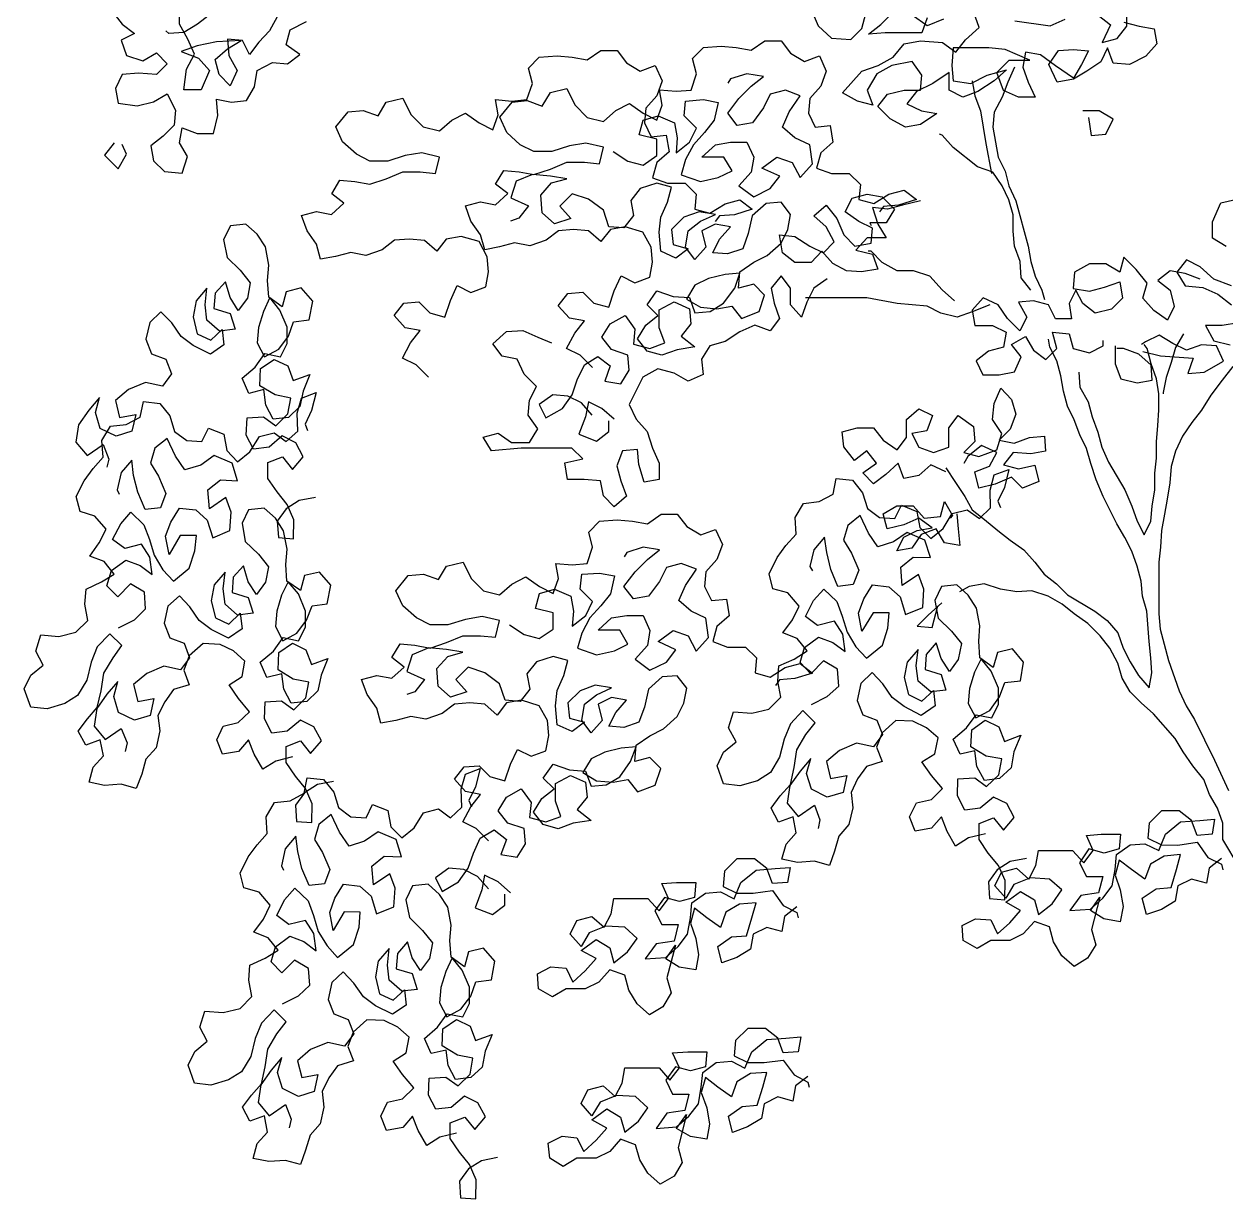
# Model space of a CAD drawing. Header units: millimetres. Extents: x 280.66 to 284.58, y 136.68 to 141.9.
# Drawn here: x 280.663 to 282.332, y 139.038 to 140.669 of the extents above; entities that cross this region are included whole.
import ezdxf

# ---------------------------------------------------------------- set-up
doc = ezdxf.new("R2010")
doc.units = ezdxf.units.MM

msp = doc.modelspace()

# ---------------------------------------------------------------- linework, layer by layer
at = {"linetype": 'Continuous'}
for points in [[(281.0175, 140.6838), (281.0041, 140.6594), (280.989, 140.6439), (280.976, 140.6268), (280.9663, 140.6459), (280.9455, 140.648), (280.9475, 140.6252), (280.9589, 140.6045), (280.9492, 140.5833), (280.9341, 140.5988), (280.9284, 140.6195), (280.9455, 140.6346), (280.9646, 140.6459), (280.9305, 140.6443), (280.9036, 140.6386), (280.8812, 140.6309), (280.9056, 140.6215), (280.9207, 140.6045), (280.9093, 140.5776), (280.8849, 140.5776), (280.8886, 140.6061), (280.8999, 140.6272), (280.8906, 140.648), (280.8792, 140.6687), (280.8792, 140.6935)], [(281.7559, 140.6891), (281.7656, 140.6663), (281.7843, 140.6492), (281.8108, 140.6476), (281.8262, 140.6626), (281.8319, 140.6834)], [(282.1541, 140.6813), (282.1712, 140.6679), (282.1598, 140.6431), (282.1806, 140.6488), (282.194, 140.6659), (282.194, 140.6887)], [(280.7844, 140.6878), (280.7995, 140.6687), (280.8166, 140.6557), (280.7978, 140.6464), (280.8052, 140.6252), (280.8279, 140.6179), (280.8471, 140.6289), (280.8621, 140.6138), (280.8471, 140.5988), (280.8222, 140.6008), (280.7995, 140.5988), (280.7901, 140.5796), (280.7938, 140.5589), (280.8202, 140.5552), (280.843, 140.5609), (280.8621, 140.5719), (280.8735, 140.5495), (280.8715, 140.5284), (280.8564, 140.5133), (280.8393, 140.4999), (280.843, 140.4792), (280.858, 140.4641), (280.8829, 140.4621), (280.8902, 140.4849), (280.8792, 140.504), (280.8829, 140.5247), (280.9036, 140.517), (280.9264, 140.517), (280.9321, 140.5418), (280.9305, 140.5646), (280.9512, 140.5605), (280.972, 140.5626), (280.9833, 140.5817), (280.987, 140.6045), (281.0082, 140.6154), (281.0289, 140.6138), (281.046, 140.6268), (281.0269, 140.6403), (281.0326, 140.661), (281.0553, 140.6724)], [(280.9284, 140.6878), (280.904, 140.6687), (280.8849, 140.6573), (280.8642, 140.6557), (280.8601, 140.6594)], [(282.1899, 140.6716), (282.2111, 140.6659), (282.2318, 140.6622), (282.2355, 140.6415), (282.2204, 140.6244), (282.1977, 140.613), (282.1749, 140.6146), (282.1671, 140.6358), (282.1578, 140.6167), (282.1387, 140.6036), (282.12, 140.5922), (282.0972, 140.5882), (282.0858, 140.613), (282.0992, 140.6321), (282.12, 140.6337), (282.1407, 140.6317), (282.1313, 140.613), (282.12, 140.5939), (282.0951, 140.611), (282.0744, 140.6264), (282.0536, 140.6301), (282.0496, 140.6093), (282.0573, 140.5882), (282.0667, 140.5674), (282.0439, 140.5674), (282.0231, 140.5768), (282.0138, 140.6016), (282.0309, 140.6187), (282.0593, 140.6187), (282.0252, 140.6337), (282.0024, 140.6358), (281.9532, 140.6358), (281.9511, 140.6114), (281.9532, 140.5902), (281.9776, 140.5866), (282.0004, 140.5979), (282.0272, 140.6053), (282.0101, 140.5902), (281.9873, 140.5752), (281.9662, 140.5674), (281.9475, 140.5772), (281.9475, 140.6016), (281.9247, 140.5866), (281.9019, 140.5752), (281.8885, 140.5581), (281.9092, 140.5487), (281.9304, 140.5447), (281.9076, 140.5296), (281.8869, 140.5259), (281.8657, 140.5373), (281.8486, 140.5544), (281.862, 140.5715), (281.8848, 140.5772), (281.9076, 140.5772), (281.9096, 140.5979), (281.8962, 140.6171), (281.8677, 140.6114), (281.847, 140.6), (281.8336, 140.5772), (281.8413, 140.5565), (281.8201, 140.5621), (281.7994, 140.5735), (281.8262, 140.6036), (281.849, 140.6114), (281.8698, 140.6228), (281.8848, 140.6415), (281.9076, 140.6455), (281.9381, 140.6435), (281.9568, 140.6301), (281.9702, 140.6472), (281.989, 140.6643), (281.9816, 140.685)], [(281.917, 140.6777), (281.9096, 140.6569), (281.8584, 140.6569), (281.8356, 140.6549), (281.8527, 140.6683), (281.8677, 140.6834)], [(281.9397, 140.6756), (281.917, 140.6663), (281.8962, 140.6813)], [(282.0386, 140.6736), (282.0878, 140.6663), (282.1086, 140.6756)], [(281.4524, 140.1924), (281.4353, 140.2095), (281.4162, 140.2188), (281.4276, 140.24), (281.441, 140.257), (281.4202, 140.2607), (281.4048, 140.2778), (281.4182, 140.2949), (281.439, 140.2969), (281.454, 140.2815), (281.4752, 140.2758), (281.4825, 140.2985), (281.4923, 140.3193), (281.511, 140.3099), (281.5321, 140.3177), (281.5358, 140.3384), (281.5337, 140.3592), (281.5224, 140.3803), (281.4979, 140.3876), (281.4772, 140.384), (281.4638, 140.3669), (281.4467, 140.3819), (281.4259, 140.384), (281.4052, 140.3819), (281.3881, 140.3689), (281.3653, 140.3612), (281.3442, 140.3653), (281.3234, 140.3596), (281.3027, 140.3555), (281.297, 140.3766), (281.2836, 140.3954), (281.2762, 140.4165), (281.297, 140.4222), (281.3177, 140.4181), (281.3348, 140.4336), (281.3177, 140.4466), (281.3291, 140.4657), (281.3503, 140.4637), (281.371, 140.46), (281.3938, 140.4674), (281.4166, 140.4771), (281.441, 140.4771), (281.4622, 140.4751), (281.4678, 140.4979), (281.443, 140.5036), (281.4202, 140.4999), (281.3958, 140.4922), (281.371, 140.4922), (281.3519, 140.5015), (281.3332, 140.5186), (281.3238, 140.5398), (281.3409, 140.5605), (281.3617, 140.5626), (281.3824, 140.5548), (281.3938, 140.5739), (281.4166, 140.5796), (281.428, 140.5569), (281.4451, 140.5394), (281.4678, 140.5337), (281.4849, 140.5491), (281.5036, 140.5585), (281.5228, 140.5451), (281.5415, 140.5357), (281.5492, 140.5565), (281.5455, 140.5776), (281.5683, 140.5756), (281.5891, 140.5772), (281.5968, 140.6), (281.5911, 140.6211), (281.6062, 140.6362), (281.631, 140.6382), (281.6517, 140.6362), (281.6725, 140.6325), (281.6916, 140.6455), (281.7144, 140.6455), (281.7274, 140.6285), (281.7465, 140.6171), (281.7673, 140.6248), (281.7766, 140.6036), (281.7693, 140.5829), (281.7538, 140.5658), (281.7522, 140.5451), (281.7616, 140.5259), (281.7823, 140.528), (281.786, 140.5052), (281.7693, 140.4901), (281.7632, 140.469), (281.7843, 140.4617), (281.8087, 140.4613), (281.8242, 140.4462), (281.8222, 140.4255), (281.8429, 140.4198), (281.8637, 140.4328), (281.8848, 140.4385), (281.9019, 140.4255), (281.8771, 140.4177), (281.8563, 140.4157), (281.8506, 140.4084)], [(281.2246, 140.1789), (281.2075, 140.196), (281.1884, 140.2054), (281.1998, 140.2265), (281.2132, 140.2436), (281.1924, 140.2473), (281.177, 140.2644), (281.1904, 140.2815), (281.2112, 140.2835), (281.2266, 140.268), (281.2474, 140.2623), (281.2551, 140.2851), (281.2644, 140.3059), (281.2836, 140.2965), (281.3043, 140.3042), (281.308, 140.325), (281.3063, 140.3457), (281.295, 140.3669), (281.2701, 140.3742), (281.2494, 140.3705), (281.236, 140.3535), (281.2189, 140.3685), (281.1981, 140.3705), (281.1774, 140.3689), (281.1603, 140.3555), (281.1375, 140.3478), (281.1168, 140.3518), (281.0956, 140.3461), (281.0749, 140.3425), (281.0692, 140.3632), (281.0562, 140.3819), (281.0484, 140.4031), (281.0692, 140.4088), (281.0899, 140.4047), (281.107, 140.4202), (281.0903, 140.4332), (281.1017, 140.4523), (281.1225, 140.4503), (281.1432, 140.4466), (281.166, 140.4539), (281.1888, 140.4637), (281.2132, 140.4637), (281.2343, 140.4617), (281.24, 140.4844), (281.2152, 140.4901), (281.1924, 140.4865), (281.168, 140.4788), (281.1432, 140.4788), (281.1245, 140.4885), (281.1054, 140.5056), (281.096, 140.5263), (281.1131, 140.5471), (281.1339, 140.5491), (281.1546, 140.5414), (281.166, 140.5605), (281.1888, 140.5662), (281.2002, 140.5434), (281.2173, 140.5263), (281.24, 140.5207), (281.2571, 140.5357), (281.2758, 140.5451), (281.295, 140.5316), (281.3141, 140.5223), (281.3214, 140.543), (281.3177, 140.5642), (281.3405, 140.5621), (281.3613, 140.5642), (281.369, 140.5866), (281.3633, 140.6077), (281.3783, 140.6228), (281.4032, 140.6248), (281.4239, 140.6228), (281.4447, 140.6191), (281.4638, 140.6321), (281.4866, 140.6321), (281.4996, 140.615), (281.5187, 140.6036), (281.5394, 140.6114), (281.5492, 140.5902), (281.5415, 140.5695), (281.5264, 140.5524), (281.5244, 140.5316), (281.5337, 140.5125), (281.5545, 140.5146), (281.5586, 140.4918), (281.5415, 140.4767), (281.5358, 140.4556), (281.5565, 140.4482), (281.5809, 140.4482), (281.5964, 140.4328), (281.5944, 140.412), (281.6151, 140.4063), (281.6363, 140.4194), (281.657, 140.4251), (281.6741, 140.412), (281.6493, 140.4043), (281.6285, 140.4027), (281.6228, 140.395)], [(282.0382, 140.6093), (282.0288, 140.5882), (282.0211, 140.5674), (282.0097, 140.5467), (282.0081, 140.5259), (282.0154, 140.484), (282.0252, 140.4649), (282.0305, 140.4442), (282.0402, 140.4234), (282.0573, 140.3608), (282.061, 140.3396), (282.0667, 140.3189), (282.076, 140.2998), (282.0797, 140.2867)], [(281.4809, 140.4922), (281.5016, 140.4788), (281.5228, 140.4731), (281.5415, 140.4865), (281.5415, 140.5093), (281.5171, 140.515), (281.5228, 140.5357), (281.5435, 140.5414), (281.5663, 140.532), (281.57, 140.5109), (281.5683, 140.4901), (281.587, 140.5052), (281.5968, 140.5243), (281.5797, 140.5414), (281.5813, 140.5621), (281.6062, 140.5642), (281.6269, 140.5601), (281.6212, 140.5357), (281.6078, 140.5186), (281.5927, 140.5015), (281.5813, 140.4808), (281.5756, 140.4596), (281.6021, 140.4503), (281.6269, 140.456), (281.646, 140.4653), (281.6346, 140.4844), (281.6041, 140.4844), (281.6232, 140.5015), (281.644, 140.5052), (281.6668, 140.5052), (281.6761, 140.4844), (281.6725, 140.4633), (281.6554, 140.4446), (281.6761, 140.4291), (281.6989, 140.4405), (281.7123, 140.4576), (281.6875, 140.469), (281.7083, 140.4844), (281.7294, 140.4767), (281.7408, 140.456), (281.7579, 140.4747), (281.7538, 140.5015), (281.7331, 140.5109), (281.716, 140.5259), (281.7254, 140.5471), (281.7408, 140.5695), (281.7201, 140.5772), (281.6989, 140.5715), (281.6896, 140.5528), (281.6745, 140.5316), (281.6533, 140.528), (281.6403, 140.5451), (281.6554, 140.5658), (281.6725, 140.5829), (281.6896, 140.5963), (281.6668, 140.6), (281.644, 140.5927), (281.6403, 140.587)], [(281.9796, 140.5902), (281.9833, 140.5695), (281.991, 140.5487), (281.9983, 140.5032), (282.006, 140.4613)], [(282.1407, 140.539), (282.1444, 140.5141), (282.1651, 140.5162), (282.1749, 140.5369), (282.1557, 140.5483), (282.133, 140.5483)], [(282.061, 140.2998), (282.0475, 140.3168), (282.0459, 140.3396), (282.0382, 140.3608), (282.0361, 140.3815), (282.0361, 140.4043), (282.0305, 140.4251), (282.0211, 140.4442), (282.0081, 140.4633), (281.9869, 140.4706), (281.9532, 140.4975), (281.9377, 140.5146), (281.934, 140.5162)], [(280.7881, 140.504), (280.7747, 140.4869), (280.7938, 140.4678), (280.8052, 140.4885), (280.7995, 140.5019)], [(281.452, 140.1261), (281.4369, 140.1431), (281.4182, 140.1525), (281.3971, 140.1545), (281.3783, 140.1411), (281.3877, 140.1224), (281.4105, 140.1354), (281.4239, 140.1545), (281.4312, 140.1753), (281.441, 140.196), (281.4597, 140.2074), (281.4768, 140.1944), (281.4695, 140.1732), (281.4918, 140.1696), (281.5032, 140.1887), (281.5016, 140.2095), (281.4788, 140.2172), (281.4654, 140.2343), (281.4768, 140.253), (281.4979, 140.2644), (281.511, 140.2453), (281.5093, 140.2245), (281.5317, 140.2188), (281.5529, 140.2265), (281.5451, 140.2473), (281.5451, 140.2721), (281.5659, 140.2835), (281.587, 140.2737), (281.5887, 140.253), (281.5756, 140.2359), (281.5944, 140.2208), (281.57, 140.2168), (281.5488, 140.2095), (281.5281, 140.2151), (281.515, 140.2322), (281.5264, 140.2509), (281.5431, 140.2644), (281.5281, 140.2794), (281.5415, 140.2985), (281.5643, 140.2908), (281.587, 140.2892), (281.5944, 140.268), (281.6155, 140.2701), (281.6342, 140.2815), (281.6497, 140.3022), (281.657, 140.323), (281.6363, 140.3213), (281.6135, 140.3156), (281.5944, 140.3063), (281.583, 140.2872), (281.6021, 140.2758), (281.6249, 140.2737), (281.6456, 140.2774), (281.659, 140.2603), (281.6835, 140.2701), (281.6912, 140.2928), (281.6761, 140.3079), (281.655, 140.3022), (281.657, 140.325), (281.6761, 140.3384), (281.6948, 140.3478), (281.714, 140.3649), (281.7233, 140.3836), (281.7274, 140.4047), (281.714, 140.4218), (281.6932, 140.4198), (281.6741, 140.4027), (281.6684, 140.3783), (281.6611, 140.3571), (281.6399, 140.3498), (281.6192, 140.3514), (281.6285, 140.3705), (281.644, 140.3876), (281.6228, 140.3913), (281.6041, 140.3819), (281.6098, 140.3592), (281.5944, 140.3421), (281.5813, 140.3592), (281.585, 140.3819), (281.6021, 140.3954), (281.6232, 140.4047), (281.6005, 140.4084), (281.5793, 140.4011), (281.5622, 140.384), (281.5643, 140.3628), (281.585, 140.3571), (281.5679, 140.3441), (281.5472, 140.3535), (281.5451, 140.3803), (281.5472, 140.4011), (281.5565, 140.4218), (281.5622, 140.4425), (281.5415, 140.4482), (281.5187, 140.4409), (281.5057, 140.4238), (281.5093, 140.4031), (281.4959, 140.386), (281.4752, 140.3876), (281.4674, 140.4104), (281.4467, 140.4259), (281.4239, 140.4332), (281.4068, 140.4161), (281.4223, 140.399), (281.3995, 140.3917), (281.3824, 140.4068), (281.3804, 140.4316), (281.3954, 140.4487), (281.4166, 140.4543), (281.3938, 140.458), (281.369, 140.46), (281.3462, 140.4507), (281.3389, 140.4279), (281.3633, 140.4165), (281.3499, 140.3994), (281.3385, 140.3954)], [(281.9076, 140.4234), (281.8828, 140.4177), (281.862, 140.412), (281.8409, 140.4141), (281.8486, 140.3913), (281.86, 140.3722), (281.8336, 140.3722), (281.8181, 140.3551), (281.8409, 140.3494), (281.8486, 140.3286), (281.8258, 140.325), (281.8051, 140.3266), (281.786, 140.3364), (281.7709, 140.3535), (281.7559, 140.338), (281.7331, 140.338), (281.716, 140.3514), (281.7119, 140.3762), (281.7331, 140.3742), (281.7538, 140.3608), (281.7729, 140.3514), (281.788, 140.3665), (281.7766, 140.3876), (281.7595, 140.4027), (281.7766, 140.4177), (281.7917, 140.399), (281.801, 140.3762), (281.8165, 140.3608), (281.8393, 140.3649), (281.8409, 140.3856), (281.8222, 140.395), (281.8031, 140.4084), (281.8128, 140.4271), (281.8336, 140.4328), (281.8543, 140.4291), (281.8714, 140.412), (281.86, 140.3929), (281.8372, 140.3929), (281.8393, 140.3893)], [(282.3319, 140.3604), (282.3132, 140.3718), (282.3132, 140.3945), (282.3246, 140.421), (282.351, 140.4267)], [(281.0676, 140.0118), (281.0452, 140.0077), (281.0273, 139.9963), (281.0147, 139.9792), (281.0163, 139.9564), (281.0374, 139.9544), (281.0379, 139.9808), (281.0285, 140.002), (281.0147, 140.0195), (281.0016, 140.0382), (281.0016, 140.0606), (281.022, 140.0683), (281.0358, 140.0508), (281.0509, 140.0683), (281.0403, 140.0878), (281.0216, 140.0972), (281.0033, 140.0817), (280.9817, 140.0789), (280.9715, 140.0984), (280.9728, 140.1224), (280.9955, 140.124), (281.0126, 140.1114), (281.0293, 140.1281), (281.0334, 140.1497), (281.0118, 140.1541), (280.9907, 140.1667), (280.9915, 140.1907), (281.0106, 140.2034), (281.0293, 140.1944), (281.037, 140.1741), (281.0598, 140.1826), (281.0505, 140.1594), (281.046, 140.1379), (281.0305, 140.1228), (281.009, 140.1204), (280.9988, 140.1399), (280.996, 140.1615), (280.9752, 140.1562), (280.9659, 140.1773), (280.9842, 140.1928), (280.9976, 140.2115), (281.0191, 140.207), (281.0285, 140.2257), (281.0285, 140.2481), (281.0183, 140.2717), (281.0045, 140.2892), (280.9955, 140.2701), (280.9886, 140.2477), (280.987, 140.2265), (280.9972, 140.207), (281.0167, 140.2176), (281.0301, 140.2359), (281.0374, 140.2558), (281.059, 140.2583), (281.0639, 140.2843), (281.048, 140.3026), (281.0273, 140.2973), (281.0216, 140.2766), (281.0029, 140.29), (281.0012, 140.3132), (281.0029, 140.3343), (280.9984, 140.3596), (280.987, 140.3775), (280.9711, 140.3913), (280.9496, 140.3889), (280.9402, 140.3701), (280.9451, 140.3449), (280.9634, 140.3274), (280.9772, 140.3099), (280.9732, 140.2884), (280.9606, 140.2713), (280.9492, 140.2892), (280.9427, 140.3112), (280.9284, 140.2953), (280.9268, 140.2741), (280.9492, 140.2672), (280.9561, 140.2453), (280.9345, 140.2428), (280.917, 140.2579), (280.9146, 140.2794), (280.917, 140.3022), (280.902, 140.2847), (280.8979, 140.2627), (280.9036, 140.2392), (280.9223, 140.2302), (280.9382, 140.2448), (280.9406, 140.2237), (280.9219, 140.2107), (280.8979, 140.2229), (280.8812, 140.2351), (280.8682, 140.2542), (280.8532, 140.2697), (280.8377, 140.2546), (280.8324, 140.2314), (280.8401, 140.2111), (280.8601, 140.2038), (280.8678, 140.1834), (280.8552, 140.1663), (280.832, 140.1716), (280.808, 140.1619), (280.7901, 140.1464), (280.7958, 140.1228), (280.8182, 140.1269), (280.8129, 140.1037), (280.7909, 140.0968), (280.769, 140.1078), (280.7624, 140.1297), (280.7681, 140.1505), (280.7531, 140.133), (280.7389, 140.1126), (280.7352, 140.0886), (280.7507, 140.0703), (280.773, 140.0854), (280.7808, 140.065), (280.7783, 140.0537)], [(281.9548, 140.2847), (281.9377, 140.3002), (281.9206, 140.3189), (281.8978, 140.3266), (281.8751, 140.3266), (281.8543, 140.338), (281.8393, 140.3535), (281.8352, 140.3535)], [(282.2961, 140.3148), (282.2749, 140.3225), (282.2542, 140.3262), (282.2371, 140.3132), (282.2542, 140.2998), (282.2599, 140.277), (282.2505, 140.2579), (282.2314, 140.2713), (282.2164, 140.2884), (282.2221, 140.3091), (282.207, 140.3282), (282.1899, 140.3453), (282.1842, 140.3246), (282.1651, 140.336), (282.1423, 140.336), (282.1216, 140.3246), (282.1195, 140.3018), (282.1423, 140.2981), (282.1631, 140.3038), (282.1842, 140.3112), (282.1879, 140.2884), (282.1728, 140.2733), (282.1501, 140.2676), (282.133, 140.2811), (282.1232, 140.2998), (282.1138, 140.2811), (282.1175, 140.2599), (282.0951, 140.2599), (282.0854, 140.279), (282.0646, 140.2847), (282.0439, 140.2831), (282.0553, 140.2619), (282.0455, 140.2432), (282.0284, 140.2603), (282.0154, 140.279), (281.9947, 140.2888), (281.9792, 140.2717), (281.9833, 140.2505), (282.0077, 140.2505), (282.0268, 140.2412), (282.0227, 140.2204), (282.002, 140.2147), (281.9849, 140.2013), (281.9942, 140.1822), (282.017, 140.1822), (282.0382, 140.1863), (282.0475, 140.207), (282.0341, 140.2241), (282.0532, 140.2355), (282.0646, 140.2164), (282.0817, 140.2034), (282.0968, 140.2184), (282.0911, 140.2412), (282.1138, 140.2392), (282.1195, 140.2184), (282.1423, 140.2127), (282.1614, 140.2221), (282.1614, 140.2298)], [(282.3396, 140.3055), (282.3148, 140.3148), (282.2961, 140.3319), (282.277, 140.3417), (282.2636, 140.3246), (282.2749, 140.3055), (282.2998, 140.3034), (282.3205, 140.2941), (282.3396, 140.279)], [(281.7782, 140.3152), (281.7595, 140.3022), (281.7498, 140.2831), (281.7424, 140.2623), (281.7274, 140.2794), (281.7274, 140.3022), (281.714, 140.3193), (281.7005, 140.3022), (281.7046, 140.2815), (281.7119, 140.2603), (281.6989, 140.2432), (281.6778, 140.2509), (281.657, 140.2416), (281.6363, 140.2282), (281.6151, 140.2225), (281.6037, 140.2038), (281.6058, 140.1826), (281.585, 140.1732), (281.5659, 140.1846), (281.5431, 140.1903), (281.5224, 140.1789), (281.5032, 140.1411), (281.513, 140.1204), (281.5281, 140.1033), (281.5354, 140.0805), (281.5451, 140.0593), (281.5451, 140.0366), (281.524, 140.0329), (281.5167, 140.0577), (281.5146, 140.0785), (281.4939, 140.0764), (281.4862, 140.0557), (281.4918, 140.0349), (281.4996, 140.0138), (281.4825, 139.9987), (281.4674, 140.0142), (281.4634, 140.0349), (281.4406, 140.037), (281.4178, 140.037), (281.4141, 140.0598), (281.439, 140.0654), (281.4235, 140.0805), (281.3535, 140.0805), (281.312, 140.0768), (281.3006, 140.0956), (281.3214, 140.1012), (281.3401, 140.0882), (281.3649, 140.0882), (281.3763, 140.1069), (281.3629, 140.1261), (281.3649, 140.1468), (281.3747, 140.1659), (281.3576, 140.183), (281.3478, 140.2038), (281.3271, 140.2078), (281.3141, 140.2249), (281.3328, 140.242), (281.3556, 140.2436), (281.3763, 140.2343), (281.3954, 140.2265)], [(282.004, 140.279), (281.9792, 140.2697), (281.9585, 140.2619), (281.9357, 140.2676), (281.917, 140.2774), (281.8751, 140.2811), (281.8332, 140.2888), (281.7481, 140.2888)], [(282.2729, 140.2392), (282.2615, 140.22), (282.2558, 140.1993), (282.2485, 140.1785), (282.2444, 140.1574), (282.2444, 140.1558)], [(282.349, 140.2542), (282.3262, 140.2505), (282.3034, 140.2505), (282.3148, 140.2294), (282.3376, 140.2237)], [(281.943, 140.0532), (281.9564, 140.0325), (281.9694, 140.0134), (281.9792, 139.9947), (281.9963, 139.9812), (282.015, 139.9662), (282.0321, 139.9528), (282.0512, 139.9393), (282.0663, 139.9223), (282.0793, 139.9052), (282.0964, 139.8922), (282.1118, 139.8767), (282.1496, 139.8539), (282.1667, 139.8409), (282.1818, 139.8238), (282.1891, 139.8027), (282.1989, 139.7839), (282.2103, 139.7648), (282.2253, 139.7477), (282.229, 139.7685), (282.2273, 139.7892), (282.2253, 139.812), (282.2217, 139.8539), (282.216, 139.8747), (282.2139, 139.8958), (282.2082, 139.9166), (282.2009, 139.9373), (282.1911, 139.9564), (282.1802, 139.9755), (282.161, 140.0134), (282.1517, 140.0362), (282.144, 140.0589), (282.1383, 140.0797), (282.1289, 140.0988), (282.1212, 140.1196), (282.1118, 140.1387), (282.1061, 140.1594), (282.1025, 140.1806), (282.0968, 140.2013), (282.0874, 140.2204), (282.0854, 140.2318)], [(282.1273, 140.1859), (282.1289, 140.1651), (282.1403, 140.1444), (282.146, 140.1236), (282.1537, 140.1025), (282.1594, 140.0817), (282.1688, 140.061), (282.1915, 140.0227), (282.2009, 140), (282.2082, 139.9792), (282.218, 139.9601), (282.2273, 139.9792), (282.2294, 140), (282.233, 140.0227), (282.233, 140.0455), (282.2351, 140.0663), (282.2351, 140.089), (282.2371, 140.1118), (282.2387, 140.133), (282.2387, 140.1558), (282.2351, 140.1765), (282.2278, 140.1973), (282.2221, 140.2184), (282.218, 140.2241)], [(282.1781, 140.2221), (282.1781, 140.1973), (282.1859, 140.1765), (282.2086, 140.1708), (282.2294, 140.1745), (282.2278, 140.1956), (282.2107, 140.2107), (282.1895, 140.2184), (282.1802, 140.2184)], [(282.2164, 140.2143), (282.2408, 140.2086), (282.2863, 140.205), (282.2786, 140.1838), (282.3014, 140.1859), (282.3282, 140.2009), (282.3185, 140.2221), (282.2977, 140.2237), (282.277, 140.2164), (282.2579, 140.2257), (282.2391, 140.2371), (282.22, 140.2278), (282.2143, 140.2241)], [(282.3413, 140.1936), (282.3262, 140.1745), (282.3107, 140.1537), (282.2977, 140.133), (282.2843, 140.1159), (282.2713, 140.0968), (282.2615, 140.076), (282.2558, 140.0549), (282.2538, 140.0321), (282.2501, 140.0093), (282.2465, 139.9886), (282.2424, 139.9658), (282.2408, 139.943), (282.2387, 139.9223), (282.2387, 139.8503), (282.2404, 139.8291), (282.2461, 139.8084), (282.2518, 139.7856), (282.2668, 139.7437), (282.2766, 139.7229), (282.288, 139.7038), (282.316, 139.6473), (282.3351, 139.6054)], [(281.0358, 139.6517), (281.0126, 139.646), (280.9947, 139.6347), (280.9825, 139.6554), (280.9748, 139.6753), (280.961, 139.6595), (280.9386, 139.6554), (280.9309, 139.6757), (280.9398, 139.6945), (280.9606, 139.6997), (280.9764, 139.7144), (280.961, 139.7327), (280.948, 139.7518), (280.9659, 139.7632), (280.9699, 139.7848), (280.9541, 139.799), (280.9353, 139.8079), (280.9117, 139.8092), (280.8922, 139.7921), (280.8849, 139.7721), (280.8926, 139.7518), (280.8707, 139.7453), (280.8585, 139.7282), (280.8491, 139.7095), (280.8519, 139.6879), (280.8467, 139.6643), (280.8324, 139.6485), (280.8267, 139.6277), (280.819, 139.6078), (280.7982, 139.6139), (280.7751, 139.6123), (280.7535, 139.6168), (280.7592, 139.6375), (280.7734, 139.6534), (280.769, 139.6757), (280.749, 139.668), (280.7384, 139.6875), (280.7511, 139.7046), (280.7649, 139.7205), (280.7702, 139.7437), (280.7738, 139.7681), (280.7869, 139.7892), (280.7991, 139.8063), (280.7824, 139.8226), (280.7649, 139.8047), (280.7563, 139.7831), (280.7502, 139.7583), (280.7376, 139.7372), (280.7197, 139.7258), (280.6953, 139.7185), (280.6725, 139.7209), (280.6632, 139.7465), (280.6725, 139.7652), (280.6896, 139.7791), (280.6795, 139.7986), (280.6864, 139.821), (280.7116, 139.8189), (280.7352, 139.825), (280.7519, 139.8413), (280.7474, 139.8637), (280.7494, 139.8848), (280.7706, 139.8946), (280.7885, 139.9056), (280.7742, 139.9231), (280.7547, 139.9304), (280.7677, 139.9491), (280.7771, 139.9678), (280.7616, 139.9861), (280.7409, 139.9922), (280.7356, 140.013), (280.7466, 140.0349), (280.7592, 140.052), (280.773, 140.0679), (280.7714, 140.0911), (280.7832, 140.1106), (280.8048, 140.113), (280.8243, 140.1232), (280.8288, 140.1452), (280.8515, 140.1423), (280.8654, 140.1252), (280.8719, 140.1033), (280.889, 140.0911), (280.9101, 140.0894), (280.9191, 140.1082), (280.9406, 140.0996), (280.9447, 140.0772), (280.9597, 140.0614), (280.9768, 140.0752), (280.9899, 140.0964), (281.0106, 140.1017), (281.0273, 140.0894), (281.0431, 140.1041), (281.0423, 140.1289), (281.0484, 140.1497), (281.0688, 140.1574), (281.0623, 140.1326), (281.0533, 140.1135), (281.0566, 140.1049)], [(281.943, 140.0475), (281.9222, 140.0573), (281.9052, 140.0423), (281.8844, 140.0382), (281.8767, 140.0593), (281.8596, 140.0439), (281.8425, 140.0309), (281.8275, 140.0459), (281.8466, 140.0593), (281.8332, 140.0764), (281.8161, 140.063), (281.801, 140.0821), (281.799, 140.1029), (281.8197, 140.1086), (281.8425, 140.1086), (281.8559, 140.0915), (281.8751, 140.0781), (281.8881, 140.0951), (281.8881, 140.12), (281.9052, 140.135), (281.9243, 140.1257), (281.9165, 140.1045), (281.8958, 140.1008), (281.9052, 140.0817), (281.9259, 140.0744), (281.9471, 140.0817), (281.9471, 140.1086), (281.9601, 140.1257), (281.9812, 140.1102), (281.9829, 140.0894), (281.9678, 140.0744), (281.9886, 140.0687), (282.0134, 140.0781), (282.0207, 140.1008), (282.0077, 140.12), (282.0097, 140.1423), (282.0191, 140.1635), (282.0341, 140.148), (282.0398, 140.1273), (282.0321, 140.1065), (282.017, 140.0915), (282.0378, 140.0874), (282.0589, 140.0951), (282.0797, 140.0968), (282.0813, 140.076), (282.0606, 140.0724), (282.0361, 140.0744), (282.0227, 140.0573), (282.0435, 140.0516), (282.0663, 140.0569), (282.0719, 140.0341), (282.0492, 140.0248), (282.0341, 140.0402), (282.0113, 140.0305), (281.9886, 140.0248), (281.9829, 140.0475), (282.0036, 140.0553), (282.0134, 140.0744), (281.9922, 140.0838), (281.9735, 140.0687), (281.9678, 140.0589)], [(281.4825, 140.1204), (281.4654, 140.1354), (281.4467, 140.1448), (281.4426, 140.124), (281.4333, 140.0996), (281.4577, 140.0899), (281.4748, 140.1033), (281.4748, 140.1183)], [(280.7942, 139.8311), (280.8166, 139.8421), (280.832, 139.8572), (280.8304, 139.8804), (280.8109, 139.8922), (280.7934, 139.8738), (280.7783, 139.8893), (280.7844, 139.9105), (280.8044, 139.9247), (280.8243, 139.9174), (280.841, 139.9048), (280.8377, 139.9292), (280.8263, 139.9471), (280.8031, 139.941), (280.786, 139.9536), (280.7974, 139.9755), (280.8113, 139.9914), (280.8296, 139.9739), (280.8373, 139.9536), (280.8438, 139.932), (280.856, 139.9113), (280.8707, 139.8958), (280.8926, 139.9137), (280.9004, 139.9377), (280.9024, 139.9589), (280.88, 139.9589), (280.8646, 139.9328), (280.8597, 139.9581), (280.867, 139.9776), (280.8788, 139.9971), (280.9016, 139.9947), (280.9174, 139.9804), (280.9252, 139.956), (280.9488, 139.9662), (280.9508, 139.9914), (280.9431, 140.0118), (280.9207, 139.9963), (280.9183, 140.0223), (280.9357, 140.0362), (280.9593, 140.0349), (280.952, 140.0593), (280.9272, 140.0699), (280.9085, 140.0569), (280.8865, 140.0504), (280.8735, 140.0691), (280.8621, 140.0939), (280.8446, 140.0801), (280.8389, 140.0593), (280.8499, 140.0414), (280.8601, 140.0174), (280.8528, 139.9975), (280.8312, 139.9951), (280.821, 140.0191), (280.8153, 140.0423), (280.8129, 140.0638), (280.7978, 140.0463), (280.7926, 140.0227), (280.7954, 140.0166)], [(281.9979, 139.5452), (281.9743, 139.5395), (281.9564, 139.5281), (281.9446, 139.5484), (281.9369, 139.5688), (281.9227, 139.5529), (281.9003, 139.5488), (281.8925, 139.5688), (281.9019, 139.5879), (281.9227, 139.5928), (281.9381, 139.6078), (281.9227, 139.6261), (281.9096, 139.6448), (281.9275, 139.6562), (281.932, 139.6782), (281.9161, 139.692), (281.897, 139.7014), (281.8734, 139.7022), (281.8543, 139.6851), (281.8466, 139.6652), (281.8543, 139.6452), (281.8327, 139.6383), (281.8201, 139.6212), (281.8112, 139.6025), (281.8136, 139.581), (281.8083, 139.5578), (281.7945, 139.5419), (281.7884, 139.5212), (281.7811, 139.5012), (281.7603, 139.5069), (281.7371, 139.5053), (281.7152, 139.5098), (281.7213, 139.5305), (281.7351, 139.5464), (281.731, 139.5688), (281.7107, 139.561), (281.7005, 139.5805), (281.7127, 139.5976), (281.727, 139.6135), (281.7323, 139.6371), (281.7359, 139.6615), (281.7485, 139.6827), (281.7612, 139.6993), (281.7445, 139.716), (281.727, 139.6977), (281.7184, 139.6766), (281.7119, 139.6513), (281.6993, 139.6302), (281.6814, 139.6188), (281.657, 139.6115), (281.6342, 139.6143), (281.6253, 139.6395), (281.6342, 139.6582), (281.6517, 139.6725), (281.6411, 139.692), (281.6481, 139.7144), (281.6737, 139.7124), (281.6969, 139.718), (281.7136, 139.7347), (281.7095, 139.7571), (281.7111, 139.7783), (281.7323, 139.7876), (281.7502, 139.799), (281.7363, 139.8161), (281.7164, 139.8238), (281.7298, 139.8421), (281.7392, 139.8612), (281.7233, 139.8795), (281.7026, 139.8852), (281.6977, 139.906), (281.7087, 139.9284), (281.7209, 139.945), (281.7351, 139.9609), (281.7335, 139.9841), (281.7453, 140.0036), (281.7668, 140.0061), (281.7864, 140.0166), (281.7904, 140.0382), (281.8132, 140.0358), (281.8271, 140.0183), (281.834, 139.9967), (281.8506, 139.9841), (281.8718, 139.9825), (281.8812, 140.0012), (281.9027, 139.9926), (281.9068, 139.9703), (281.9218, 139.9548), (281.9389, 139.9686), (281.9515, 139.9898), (281.9723, 139.9947), (281.9894, 139.9825), (282.0048, 139.9975), (282.0044, 140.0219), (282.0101, 140.0431), (282.0305, 140.0508), (282.0244, 140.0256), (282.015, 140.0069), (282.0187, 139.9979)], [(281.958, 139.989), (281.9601, 139.9682), (281.9621, 139.9454), (281.941, 139.9491), (281.9296, 139.9682), (281.9088, 139.9605), (281.8954, 139.9414), (281.8746, 139.9377), (281.8844, 139.9568), (281.9031, 139.9662), (281.9239, 139.9699), (281.9052, 139.9833), (281.8844, 139.9739), (281.8616, 139.9682), (281.8559, 139.989), (281.8746, 140.0004), (281.8974, 140.0004), (281.9129, 139.9833), (281.9353, 139.9853), (281.941, 140.0061), (281.9523, 139.9869), (281.9487, 139.9833)], [(281.0928, 139.6176), (281.0704, 139.6135), (281.0525, 139.6021), (281.0399, 139.585), (281.0415, 139.5622), (281.0627, 139.5606), (281.0631, 139.5867), (281.0537, 139.6078), (281.0399, 139.6253), (281.0269, 139.644), (281.0269, 139.6664), (281.0472, 139.6741), (281.061, 139.6566), (281.0761, 139.6741), (281.0655, 139.6936), (281.0468, 139.703), (281.0285, 139.6875), (281.0073, 139.6847), (280.9968, 139.7046), (280.998, 139.7282), (281.0208, 139.7298), (281.0379, 139.7172), (281.0545, 139.7339), (281.0586, 139.7555), (281.037, 139.7599), (281.0159, 139.7726), (281.0167, 139.7966), (281.0358, 139.8096), (281.0545, 139.8002), (281.0623, 139.7799), (281.085, 139.7884), (281.0757, 139.7652), (281.0712, 139.7437), (281.0558, 139.7286), (281.0342, 139.7262), (281.024, 139.7457), (281.0212, 139.7673), (281.0004, 139.762), (280.9911, 139.7831), (281.0094, 139.7986), (281.0228, 139.8173), (281.0444, 139.8128), (281.0537, 139.8319), (281.0537, 139.8539), (281.044, 139.8779), (281.0297, 139.895), (281.0208, 139.8763), (281.0139, 139.8539), (281.0122, 139.8328), (281.0224, 139.8128), (281.0419, 139.8234), (281.0553, 139.8417), (281.0631, 139.8616), (281.0842, 139.8641), (281.0891, 139.8901), (281.0732, 139.9084), (281.0525, 139.9035), (281.0468, 139.8828), (281.0281, 139.8958), (281.0265, 139.919), (281.0285, 139.9402), (281.0236, 139.9654), (281.0122, 139.9833), (280.9964, 139.9971), (280.9748, 139.9947), (280.9659, 139.976), (280.9703, 139.9507), (280.9886, 139.9332), (281.0025, 139.9157), (280.9984, 139.8942), (280.9858, 139.8771), (280.9744, 139.895), (280.9679, 139.917), (280.9536, 139.9011), (280.952, 139.88), (280.9744, 139.873), (280.9813, 139.8511), (280.9597, 139.8486), (280.9423, 139.8637), (280.9398, 139.8852), (280.9423, 139.908), (280.9272, 139.8905), (280.9231, 139.8686), (280.9288, 139.845), (280.9475, 139.836), (280.9634, 139.8511), (280.9659, 139.8295), (280.9471, 139.8165), (280.9231, 139.8287), (280.9065, 139.8409), (280.8934, 139.86), (280.8788, 139.8755), (280.8629, 139.8608), (280.8576, 139.8372), (280.8654, 139.8169), (280.8853, 139.8096), (280.893, 139.7892), (280.8804, 139.7726), (280.8572, 139.7778), (280.8336, 139.7677), (280.8153, 139.7522), (280.821, 139.7286), (280.8434, 139.7327), (280.8381, 139.7095), (280.8166, 139.7026), (280.7942, 139.7136), (280.7877, 139.7355), (280.7934, 139.7563), (280.7783, 139.7388), (280.7641, 139.7189), (280.7604, 139.6945), (280.7759, 139.6761), (280.7982, 139.6912), (280.8064, 139.6713), (280.8035, 139.6595)], [(281.308, 139.5354), (281.2909, 139.5525), (281.2722, 139.5618), (281.2836, 139.5826), (281.297, 139.5997), (281.2758, 139.6037), (281.2608, 139.6208), (281.2742, 139.6379), (281.295, 139.6395), (281.31, 139.6245), (281.3308, 139.6188), (281.3385, 139.6416), (281.3482, 139.6623), (281.367, 139.653), (281.3877, 139.6603), (281.3918, 139.6814), (281.3897, 139.7022), (281.3783, 139.7229), (281.3539, 139.7307), (281.3328, 139.727), (281.3198, 139.7099), (281.3027, 139.725), (281.2819, 139.727), (281.2608, 139.725), (281.2437, 139.7119), (281.2209, 139.7042), (281.2002, 139.7079), (281.1794, 139.7022), (281.1587, 139.6985), (281.153, 139.7193), (281.1396, 139.7384), (281.1318, 139.7591), (281.153, 139.7648), (281.1737, 139.7612), (281.1908, 139.7762), (281.1737, 139.7896), (281.1851, 139.8088), (281.2059, 139.8067), (281.227, 139.8027), (281.2498, 139.8104), (281.2722, 139.8197), (281.297, 139.8197), (281.3177, 139.8181), (281.3234, 139.8409), (281.299, 139.8466), (281.2762, 139.8425), (281.2514, 139.8352), (281.227, 139.8352), (281.2079, 139.8446), (281.1892, 139.8616), (281.1794, 139.8824), (281.1965, 139.9035), (281.2177, 139.9052), (281.2384, 139.8978), (281.2498, 139.9166), (281.2726, 139.9223), (281.284, 139.8995), (281.3011, 139.8824), (281.3234, 139.8767), (281.3405, 139.8917), (281.3596, 139.9015), (281.3788, 139.8881), (281.3975, 139.8787), (281.4052, 139.8995), (281.4015, 139.9202), (281.4239, 139.9186), (281.4451, 139.9202), (281.4524, 139.943), (281.4471, 139.9638), (281.4622, 139.9792), (281.4866, 139.9808), (281.5077, 139.9792), (281.5285, 139.9751), (281.5476, 139.9886), (281.57, 139.9886), (281.5834, 139.9715), (281.6025, 139.9601), (281.6232, 139.9674), (281.6326, 139.9467), (281.6249, 139.9259), (281.6098, 139.9088), (281.6078, 139.8881), (281.6175, 139.869), (281.6383, 139.8706), (281.642, 139.8478), (281.6249, 139.8328), (281.6192, 139.812), (281.6399, 139.8043), (281.6647, 139.8043), (281.6798, 139.7892), (281.6782, 139.7685), (281.6989, 139.7624), (281.7197, 139.7758), (281.7404, 139.7815), (281.7575, 139.7681), (281.7331, 139.7608), (281.7119, 139.7587), (281.7062, 139.751)], [(281.7563, 139.7246), (281.7782, 139.7355), (281.7941, 139.7502), (281.7925, 139.7734), (281.7729, 139.7852), (281.7555, 139.7669), (281.7404, 139.7827), (281.7465, 139.8035), (281.766, 139.8181), (281.786, 139.8104), (281.8031, 139.7982), (281.7998, 139.8222), (281.7884, 139.8401), (281.7648, 139.8344), (281.7481, 139.8466), (281.7591, 139.869), (281.7734, 139.8848), (281.7913, 139.8673), (281.799, 139.847), (281.8059, 139.825), (281.8177, 139.8047), (281.8327, 139.7888), (281.8547, 139.8067), (281.8624, 139.8307), (281.8641, 139.8519), (281.8421, 139.8519), (281.8262, 139.8263), (281.8214, 139.8511), (281.8291, 139.871), (281.8409, 139.8905), (281.8637, 139.8877), (281.8795, 139.8738), (281.8869, 139.8494), (281.9109, 139.8592), (281.9125, 139.8848), (281.9048, 139.9048), (281.8824, 139.8897), (281.8803, 139.9153), (281.8974, 139.9292), (281.9214, 139.9284), (281.9137, 139.9528), (281.8893, 139.9633), (281.8702, 139.9503), (281.8486, 139.9434), (281.8356, 139.9625), (281.8238, 139.9869), (281.8067, 139.9731), (281.8006, 139.9524), (281.812, 139.9345), (281.8222, 139.9109), (281.8144, 139.8909), (281.7929, 139.8885), (281.7831, 139.9121), (281.7774, 139.9357), (281.7746, 139.9568), (281.7595, 139.9393), (281.7542, 139.9162), (281.7575, 139.9101)], [(281.3369, 139.8352), (281.3576, 139.8218), (281.3783, 139.8161), (281.3975, 139.8291), (281.3975, 139.8519), (281.3731, 139.8576), (281.3788, 139.8787), (281.3995, 139.8844), (281.4223, 139.8747), (281.4259, 139.8539), (281.4239, 139.8332), (281.443, 139.8482), (281.4524, 139.8673), (281.4353, 139.8844), (281.4373, 139.9052), (281.4622, 139.9068), (281.4829, 139.9031), (281.4772, 139.8783), (281.4638, 139.8616), (281.4487, 139.8446), (281.4373, 139.8234), (281.4316, 139.8027), (281.4581, 139.7933), (281.4829, 139.799), (281.5016, 139.8084), (281.4902, 139.8275), (281.4601, 139.8275), (281.4788, 139.8446), (281.5, 139.8482), (281.5228, 139.8482), (281.5321, 139.8271), (281.5285, 139.8063), (281.5114, 139.7876), (281.5321, 139.7721), (281.5549, 139.7835), (281.5679, 139.8006), (281.5435, 139.812), (281.5643, 139.8271), (281.585, 139.8197), (281.5964, 139.7986), (281.6135, 139.8177), (281.6098, 139.8442), (281.5891, 139.8539), (281.572, 139.869), (281.5813, 139.8897), (281.5968, 139.9125), (281.5756, 139.9202), (281.5549, 139.9145), (281.5455, 139.8954), (281.5301, 139.8747), (281.5093, 139.871), (281.4959, 139.8881), (281.5114, 139.9088), (281.5285, 139.9259), (281.5455, 139.9393), (281.5228, 139.943), (281.5, 139.9353), (281.4963, 139.9296)], [(282.0549, 139.511), (282.0321, 139.5065), (282.0142, 139.4951), (282.002, 139.4784), (282.0036, 139.4553), (282.0248, 139.4536), (282.0252, 139.4801), (282.0158, 139.5012), (282.0016, 139.5183), (281.989, 139.5374), (281.989, 139.5594), (282.0089, 139.5671), (282.0231, 139.55), (282.0378, 139.5675), (282.0276, 139.5871), (282.0089, 139.596), (281.9906, 139.5805), (281.969, 139.5781), (281.9589, 139.5976), (281.9597, 139.6212), (281.9829, 139.6229), (281.9995, 139.6107), (282.0162, 139.6269), (282.0207, 139.6489), (281.9987, 139.653), (281.9776, 139.666), (281.9788, 139.6896), (281.9975, 139.7026), (282.0166, 139.6936), (282.0244, 139.6733), (282.0471, 139.6818), (282.0374, 139.6587), (282.0333, 139.6367), (282.0174, 139.622), (281.9963, 139.6192), (281.9857, 139.6387), (281.9833, 139.6603), (281.9625, 139.6554), (281.9532, 139.6766), (281.9715, 139.692), (281.9849, 139.7103), (282.0065, 139.7062), (282.0158, 139.725), (282.0158, 139.7473), (282.0056, 139.7709), (281.9918, 139.788), (281.9825, 139.7693), (281.9755, 139.7469), (281.9739, 139.7258), (281.9845, 139.7062), (282.004, 139.7164), (282.0174, 139.7351), (282.0248, 139.7551), (282.0463, 139.7575), (282.0508, 139.7835), (282.0353, 139.8018), (282.0146, 139.7966), (282.0085, 139.7758), (281.9902, 139.7892), (281.9886, 139.8124), (281.9902, 139.8336), (281.9853, 139.8584), (281.9739, 139.8763), (281.958, 139.8905), (281.9369, 139.8881), (281.9275, 139.869), (281.9324, 139.8442), (281.9507, 139.8263), (281.9646, 139.8092), (281.9601, 139.7872), (281.9479, 139.7705), (281.9365, 139.7884), (281.9296, 139.81), (281.9157, 139.7941), (281.9141, 139.773), (281.9365, 139.766), (281.943, 139.7445), (281.9218, 139.742), (281.9043, 139.7567), (281.9015, 139.7783), (281.9043, 139.801), (281.8893, 139.7835), (281.8852, 139.762), (281.8909, 139.7384), (281.9096, 139.729), (281.9255, 139.7441), (281.9279, 139.7225), (281.9088, 139.7095), (281.8852, 139.7217), (281.8685, 139.7343), (281.8555, 139.753), (281.8405, 139.7689), (281.825, 139.7538), (281.8197, 139.7302), (281.8275, 139.7103), (281.847, 139.7026), (281.8547, 139.6827), (281.8425, 139.6656), (281.8189, 139.6709), (281.7953, 139.6607), (281.777, 139.6452), (281.7827, 139.622), (281.8055, 139.6261), (281.8002, 139.6025), (281.7782, 139.596), (281.7563, 139.607), (281.7494, 139.629), (281.7555, 139.6497), (281.7404, 139.6322), (281.7262, 139.6119), (281.7225, 139.5875), (281.738, 139.5692), (281.7603, 139.5846), (281.7681, 139.5643), (281.7656, 139.5525)], [(282.3502, 139.4992), (282.3274, 139.537), (282.3274, 139.5598), (282.3201, 139.5805), (282.3087, 139.5997), (282.301, 139.6204), (282.2859, 139.6395), (282.2725, 139.6587), (282.2611, 139.6774), (282.231, 139.7115), (282.2139, 139.727), (282.1989, 139.742), (282.1875, 139.7612), (282.1818, 139.7819), (282.1704, 139.8027), (282.157, 139.8197), (282.1399, 139.8368), (282.1212, 139.8503), (282.1041, 139.8637), (282.085, 139.8751), (282.0622, 139.8824), (282.0414, 139.8808), (282.0187, 139.8844), (281.9959, 139.8922), (281.9751, 139.8885), (281.9617, 139.8808)], [(281.9373, 139.8657), (281.9182, 139.8486), (281.9031, 139.8332), (281.9239, 139.8315), (281.9316, 139.8616)], [(281.308, 139.4687), (281.2929, 139.4858), (281.2738, 139.4955), (281.2531, 139.4976), (281.2343, 139.4841), (281.2437, 139.465), (281.2665, 139.4784), (281.2795, 139.4972), (281.2872, 139.5183), (281.2966, 139.5391), (281.3157, 139.5504), (281.3328, 139.537), (281.3251, 139.5163), (281.3478, 139.5126), (281.3592, 139.5313), (281.3576, 139.5525), (281.3348, 139.5598), (281.3214, 139.5769), (281.3328, 139.596), (281.3535, 139.6074), (281.367, 139.5883), (281.3649, 139.5675), (281.3877, 139.5618), (281.4085, 139.5692), (281.4011, 139.5903), (281.4011, 139.6147), (281.4219, 139.6261), (281.4426, 139.6168), (281.4447, 139.596), (281.4312, 139.5789), (281.4504, 139.5635), (281.4255, 139.5598), (281.4048, 139.5521), (281.384, 139.5578), (281.3706, 139.5753), (281.382, 139.594), (281.3991, 139.6074), (281.384, 139.6224), (281.3975, 139.6416), (281.4202, 139.6338), (281.4426, 139.6318), (281.4504, 139.6111), (281.4711, 139.6131), (281.4902, 139.6241), (281.5053, 139.6452), (281.513, 139.666), (281.4923, 139.6639), (281.4695, 139.6582), (281.4504, 139.6489), (281.439, 139.6302), (281.4581, 139.6188), (281.4809, 139.6168), (281.5016, 139.6204), (281.5146, 139.6033), (281.5394, 139.6127), (281.5472, 139.6355), (281.5317, 139.6509), (281.511, 139.6452), (281.513, 139.668), (281.5321, 139.681), (281.5508, 139.6908), (281.57, 139.7079), (281.5793, 139.7266), (281.5834, 139.7473), (281.57, 139.7644), (281.5492, 139.7628), (281.5301, 139.7457), (281.5244, 139.7209), (281.5167, 139.7001), (281.4959, 139.6924), (281.4752, 139.6945), (281.4845, 139.7136), (281.4996, 139.7307), (281.4788, 139.7343), (281.4601, 139.725), (281.4658, 139.7022), (281.4504, 139.6851), (281.4373, 139.7022), (281.441, 139.725), (281.4581, 139.738), (281.4788, 139.7477), (281.456, 139.7514), (281.4353, 139.7437), (281.4182, 139.727), (281.4202, 139.7058), (281.441, 139.7001), (281.4239, 139.6871), (281.4032, 139.6965), (281.4011, 139.7229), (281.4032, 139.7441), (281.4125, 139.7648), (281.4182, 139.7856), (281.3975, 139.7913), (281.3747, 139.7839), (281.3613, 139.7669), (281.3653, 139.7457), (281.3519, 139.7286), (281.3312, 139.7307), (281.3234, 139.7534), (281.3027, 139.7685), (281.2799, 139.7762), (281.2628, 139.7591), (281.2779, 139.742), (281.2551, 139.7347), (281.238, 139.7498), (281.2364, 139.7746), (281.2514, 139.7913), (281.2722, 139.797), (281.2498, 139.801), (281.225, 139.8031), (281.2022, 139.7933), (281.1945, 139.7705), (281.2193, 139.7591), (281.2059, 139.742), (281.1945, 139.7384)], [(281.2636, 139.1298), (281.2404, 139.1241), (281.2225, 139.1127), (281.2103, 139.1331), (281.2026, 139.1534), (281.1888, 139.1375), (281.1664, 139.1335), (281.1583, 139.1534), (281.1676, 139.1725), (281.1884, 139.1774), (281.2042, 139.1925), (281.1884, 139.2108), (281.1758, 139.2295), (281.1937, 139.2409), (281.1977, 139.2628), (281.1819, 139.2767), (281.1632, 139.286), (281.1391, 139.2868), (281.12, 139.2698), (281.1127, 139.2498), (281.1204, 139.2299), (281.0985, 139.223), (281.0863, 139.2063), (281.0769, 139.1872), (281.0793, 139.1656), (281.0741, 139.1424), (281.0602, 139.1266), (281.0541, 139.1058), (281.0468, 139.0859), (281.0261, 139.0916), (281.0029, 139.0904), (280.9813, 139.0944), (280.987, 139.1152), (281.0012, 139.131), (280.9968, 139.1538), (280.9768, 139.1461), (280.9663, 139.1656), (280.9789, 139.1823), (280.9927, 139.1982), (280.998, 139.2218), (281.0016, 139.2462), (281.0143, 139.2673), (281.0269, 139.284), (281.0102, 139.3007), (280.9927, 139.2824), (280.9842, 139.2612), (280.9781, 139.236), (280.965, 139.2148), (280.9471, 139.2035), (280.9227, 139.1961), (280.8999, 139.199), (280.891, 139.2242), (280.9004, 139.2429), (280.9174, 139.2571), (280.9073, 139.2767), (280.9142, 139.299), (280.9394, 139.297), (280.963, 139.3027), (280.9793, 139.3194), (280.9752, 139.3418), (280.9768, 139.3629), (280.998, 139.3723), (281.0159, 139.3837), (281.0021, 139.4007), (280.9821, 139.4085), (280.9955, 139.4268), (281.0049, 139.4459), (280.9894, 139.4642), (280.9683, 139.4699), (280.9634, 139.4906), (280.9744, 139.513), (280.987, 139.5297), (281.0008, 139.5456), (280.9992, 139.5688), (281.011, 139.5883), (281.0326, 139.5907), (281.0521, 139.6013), (281.0562, 139.6229), (281.0789, 139.6204), (281.0932, 139.6029), (281.0997, 139.5814), (281.1168, 139.5688), (281.1379, 139.5671), (281.1469, 139.5858), (281.1684, 139.5773), (281.1725, 139.5549), (281.1876, 139.5395), (281.2046, 139.5533), (281.2177, 139.5744), (281.2384, 139.5797), (281.2551, 139.5671), (281.271, 139.5822), (281.2701, 139.607), (281.2762, 139.6277), (281.2962, 139.6355), (281.2901, 139.6102), (281.2807, 139.5915), (281.2844, 139.5826)], [(281.022, 139.3092), (281.044, 139.3202), (281.0598, 139.3348), (281.0582, 139.358), (281.0387, 139.3698), (281.0212, 139.3519), (281.0061, 139.3674), (281.0122, 139.3881), (281.0322, 139.4028), (281.0517, 139.3955), (281.0688, 139.3828), (281.0655, 139.4068), (281.0541, 139.4247), (281.0309, 139.4191), (281.0139, 139.4317), (281.0248, 139.4536), (281.0391, 139.4695), (281.0574, 139.452), (281.0651, 139.4317), (281.0716, 139.4097), (281.0838, 139.3894), (281.0985, 139.3735), (281.1204, 139.3914), (281.1282, 139.4154), (281.1298, 139.4365), (281.1078, 139.437), (281.0924, 139.4109), (281.0875, 139.4357), (281.0948, 139.4557), (281.1066, 139.4752), (281.1294, 139.4723), (281.1453, 139.4585), (281.1526, 139.4341), (281.1766, 139.4439), (281.1786, 139.4695), (281.1709, 139.4894), (281.1481, 139.4744), (281.1461, 139.5), (281.1632, 139.5142), (281.1872, 139.513), (281.1798, 139.5374), (281.155, 139.548), (281.1359, 139.535), (281.1143, 139.5281), (281.1013, 139.5472), (281.0895, 139.572), (281.0724, 139.5578), (281.0663, 139.537), (281.0777, 139.5191), (281.0879, 139.4955), (281.0802, 139.4756), (281.059, 139.4732), (281.0488, 139.4967), (281.0431, 139.5203), (281.0407, 139.5419), (281.0257, 139.524), (281.0204, 139.5008), (281.0232, 139.4947)], [(282.3254, 139.5106), (282.3083, 139.4972), (282.3046, 139.4764), (282.2839, 139.4821), (282.2648, 139.4727), (282.2611, 139.4516), (282.242, 139.4402), (282.2212, 139.4329), (282.2155, 139.4557), (282.2347, 139.4687), (282.2554, 139.4707), (282.2631, 139.4955), (282.2688, 139.5163), (282.2461, 139.5142), (282.2269, 139.5029), (282.2192, 139.4821), (282.2005, 139.4955), (282.1834, 139.5085), (282.1777, 139.4878), (282.185, 139.4671), (282.1891, 139.4443), (282.185, 139.4231), (282.1623, 139.4272), (282.1435, 139.4386), (282.1566, 139.4573), (282.1452, 139.4121), (282.1509, 139.391), (282.1395, 139.3723), (282.1208, 139.3609), (282.1037, 139.3759), (282.0923, 139.3951), (282.0866, 139.4158), (282.0658, 139.4235), (282.0504, 139.4064), (282.0317, 139.3971), (282.0052, 139.3971), (281.9861, 139.3857), (281.967, 139.3971), (281.9654, 139.4178), (281.9841, 139.4272), (282.0052, 139.4256), (282.0146, 139.4064), (282.0317, 139.4215), (282.0467, 139.4386), (282.026, 139.45), (282.0467, 139.465), (282.0658, 139.4536), (282.0715, 139.4329), (282.0903, 139.4479), (282.1037, 139.4671), (282.0866, 139.4821), (282.0602, 139.4841), (282.0374, 139.4748), (282.026, 139.4557), (282.0109, 139.4727), (282.0203, 139.4919), (282.041, 139.4976), (282.0581, 139.4821), (282.0679, 139.5012), (282.0715, 139.522), (282.1187, 139.522), (282.1342, 139.5049), (282.1472, 139.522), (282.1379, 139.5427), (282.1586, 139.5448), (282.1854, 139.5448), (282.1834, 139.524), (282.1627, 139.5183), (282.1415, 139.524), (282.1285, 139.5049), (282.1379, 139.4858), (282.1606, 139.4858), (282.1549, 139.463), (282.1301, 139.4593), (282.1151, 139.4386), (282.1435, 139.4406), (282.1606, 139.4557), (282.1736, 139.4727), (282.1777, 139.4955), (282.1798, 139.5163), (282.1985, 139.5297), (282.2192, 139.5313), (282.2383, 139.522), (282.2477, 139.5448), (282.2688, 139.5618), (282.2953, 139.5635), (282.316, 139.5655), (282.3124, 139.5448), (282.2916, 139.5427), (282.2839, 139.5635), (282.2668, 139.5769), (282.242, 139.5769), (282.2249, 139.5598), (282.2233, 139.5391), (282.242, 139.5297), (282.2648, 139.5293), (282.2916, 139.5334), (282.3067, 139.5122), (282.3254, 139.5029), (282.3274, 139.4951)], [(281.7359, 139.4435), (281.7188, 139.4304), (281.7152, 139.4093), (281.6944, 139.415), (281.6753, 139.4056), (281.6717, 139.3849), (281.6525, 139.3735), (281.6318, 139.3658), (281.6261, 139.3885), (281.6452, 139.402), (281.666, 139.4036), (281.6737, 139.4284), (281.6794, 139.4492), (281.6566, 139.4475), (281.6375, 139.4361), (281.6298, 139.415), (281.611, 139.4284), (281.594, 139.4418), (281.5883, 139.4211), (281.5956, 139.3999), (281.5997, 139.3772), (281.5956, 139.3564), (281.5728, 139.3601), (281.5541, 139.3715), (281.5675, 139.3906), (281.5557, 139.345), (281.5614, 139.3243), (281.55, 139.3051), (281.5313, 139.2938), (281.5142, 139.3092), (281.5028, 139.3279), (281.4971, 139.3487), (281.4764, 139.3564), (281.4609, 139.3393), (281.4422, 139.33), (281.4158, 139.33), (281.3967, 139.3186), (281.3775, 139.33), (281.3759, 139.3507), (281.3946, 139.3605), (281.4158, 139.3584), (281.4251, 139.3393), (281.4422, 139.3548), (281.4573, 139.3719), (281.4365, 139.3833), (281.4573, 139.3983), (281.4764, 139.3869), (281.4821, 139.3658), (281.5008, 139.3812), (281.5142, 139.3999), (281.4971, 139.4154), (281.4707, 139.417), (281.4479, 139.4077), (281.4365, 139.3889), (281.4215, 139.406), (281.4308, 139.4247), (281.4516, 139.4304), (281.4687, 139.4154), (281.4784, 139.4341), (281.4821, 139.4553), (281.5293, 139.4553), (281.5447, 139.4382), (281.5577, 139.4553), (281.5484, 139.476), (281.5691, 139.4776), (281.596, 139.4776), (281.594, 139.4569), (281.5732, 139.4512), (281.5521, 139.4569), (281.539, 139.4382), (281.5484, 139.4191), (281.5712, 139.4191), (281.5655, 139.3963), (281.5407, 139.3926), (281.5256, 139.3715), (281.5541, 139.3735), (281.5712, 139.3885), (281.5842, 139.4056), (281.5883, 139.4284), (281.5903, 139.4492), (281.609, 139.4626), (281.6298, 139.4646), (281.6489, 139.4548), (281.6582, 139.4776), (281.6794, 139.4947), (281.7058, 139.4967), (281.7266, 139.4984), (281.7229, 139.4776), (281.7022, 139.476), (281.6944, 139.4967), (281.6773, 139.5102), (281.6525, 139.5102), (281.6354, 139.4931), (281.6338, 139.4719), (281.6525, 139.4626), (281.6753, 139.4626), (281.7022, 139.4662), (281.7172, 139.4455), (281.7359, 139.4357), (281.738, 139.4284)], [(281.3385, 139.463), (281.3214, 139.4784), (281.3023, 139.4878), (281.2986, 139.4671), (281.2893, 139.4422), (281.3137, 139.4329), (281.3308, 139.4459), (281.3308, 139.4614)], [(281.3206, 139.0956), (281.2982, 139.0912), (281.2803, 139.0802), (281.2677, 139.0631), (281.2693, 139.0399), (281.2905, 139.0383), (281.2909, 139.0647), (281.2815, 139.0859), (281.2677, 139.103), (281.2547, 139.1221), (281.2547, 139.1441), (281.275, 139.1518), (281.2889, 139.1347), (281.3039, 139.1522), (281.2933, 139.1717), (281.2746, 139.1811), (281.2563, 139.1652), (281.2347, 139.1628), (281.2246, 139.1823), (281.2254, 139.2059), (281.2486, 139.2075), (281.2657, 139.1953), (281.2823, 139.2116), (281.2864, 139.2336), (281.2649, 139.238), (281.2437, 139.2506), (281.2445, 139.2742), (281.2636, 139.2872), (281.2823, 139.2783), (281.2901, 139.258), (281.3129, 139.2665), (281.3035, 139.2433), (281.299, 139.2213), (281.2836, 139.2067), (281.262, 139.2039), (281.2518, 139.2234), (281.249, 139.2449), (281.2282, 139.2401), (281.2189, 139.2612), (281.2372, 139.2767), (281.2506, 139.295), (281.2722, 139.2909), (281.2815, 139.3096), (281.2815, 139.332), (281.2714, 139.3556), (281.2575, 139.3731), (281.2486, 139.354), (281.2417, 139.3316), (281.24, 139.3104), (281.2502, 139.2909), (281.2697, 139.3015), (281.2832, 139.3198), (281.2905, 139.3397), (281.312, 139.3422), (281.3169, 139.3682), (281.3011, 139.3865), (281.2803, 139.3812), (281.2746, 139.3605), (281.2559, 139.3739), (281.2543, 139.3971), (281.2559, 139.4182), (281.2514, 139.4431), (281.24, 139.461), (281.2242, 139.4752), (281.2026, 139.4727), (281.1933, 139.4536), (281.1981, 139.4288), (281.2164, 139.4109), (281.2303, 139.3938), (281.2262, 139.3719), (281.2136, 139.3552), (281.2022, 139.3731), (281.1957, 139.3951), (281.1815, 139.3788), (281.1798, 139.3576), (281.2022, 139.3511), (281.2091, 139.3291), (281.1876, 139.3267), (281.1701, 139.3418), (281.1676, 139.3629), (281.1701, 139.3857), (281.155, 139.3682), (281.1509, 139.3466), (281.1566, 139.323), (281.1754, 139.3141), (281.1912, 139.3287), (281.1937, 139.3072), (281.1749, 139.2946), (281.1509, 139.3064), (281.1343, 139.319), (281.1212, 139.3377), (281.1062, 139.3536), (281.0907, 139.3385), (281.0855, 139.3153), (281.0932, 139.295), (281.1131, 139.2872), (281.1208, 139.2673), (281.1082, 139.2502), (281.085, 139.2555), (281.061, 139.2458), (281.0427, 139.2299), (281.0488, 139.2067), (281.0712, 139.2108), (281.0659, 139.1872), (281.044, 139.1807), (281.022, 139.1917), (281.0151, 139.2136), (281.0212, 139.2344), (281.0061, 139.2169), (280.9919, 139.1965), (280.9882, 139.1721), (281.0037, 139.1538), (281.0261, 139.1693), (281.0338, 139.1489), (281.0313, 139.1371)], [(281.7514, 139.2083), (281.7343, 139.1953), (281.7302, 139.1742), (281.7095, 139.1799), (281.6904, 139.1705), (281.6867, 139.1498), (281.6676, 139.1384), (281.6468, 139.1306), (281.6411, 139.1534), (281.6603, 139.1668), (281.681, 139.1685), (281.6887, 139.1933), (281.6944, 139.214), (281.6717, 139.2124), (281.6525, 139.201), (281.6452, 139.1799), (281.6261, 139.1933), (281.609, 139.2067), (281.6033, 139.186), (281.611, 139.1648), (281.6147, 139.142), (281.611, 139.1213), (281.5883, 139.1249), (281.5691, 139.1363), (281.5826, 139.1554), (281.5712, 139.1099), (281.5769, 139.0891), (281.5655, 139.07), (281.5464, 139.0586), (281.5293, 139.0741), (281.5179, 139.0928), (281.5122, 139.1135), (281.4914, 139.1213), (281.4764, 139.1042), (281.4573, 139.0948), (281.4308, 139.0948), (281.4117, 139.0834), (281.393, 139.0948), (281.391, 139.1156), (281.4101, 139.1253), (281.4308, 139.1233), (281.4402, 139.1042), (281.4573, 139.1197), (281.4723, 139.1367), (281.4516, 139.1481), (281.4723, 139.1632), (281.4914, 139.1518), (281.4971, 139.131), (281.5163, 139.1461), (281.5293, 139.1648), (281.5122, 139.1803), (281.4857, 139.1819), (281.463, 139.1725), (281.4516, 139.1538), (281.4365, 139.1709), (281.4459, 139.1896), (281.467, 139.1953), (281.4837, 139.1803), (281.4935, 139.199), (281.4971, 139.2201), (281.5447, 139.2201), (281.5598, 139.203), (281.5732, 139.2201), (281.5634, 139.2409), (281.5846, 139.2425), (281.611, 139.2425), (281.609, 139.2218), (281.5883, 139.2161), (281.5675, 139.2218), (281.5541, 139.203), (281.5634, 139.1839), (281.5862, 139.1839), (281.5805, 139.1611), (281.5557, 139.1575), (281.5407, 139.1363), (281.5691, 139.1384), (281.5862, 139.1534), (281.5997, 139.1705), (281.6033, 139.1933), (281.6053, 139.214), (281.6241, 139.2275), (281.6452, 139.2295), (281.6639, 139.2197), (281.6737, 139.2425), (281.6944, 139.2596), (281.7209, 139.2616), (281.7416, 139.2632), (281.738, 139.2425), (281.7172, 139.2409), (281.7095, 139.2616), (281.6924, 139.275), (281.668, 139.275), (281.6509, 139.258), (281.6489, 139.2368), (281.668, 139.2275), (281.6904, 139.2275), (281.7172, 139.2311), (281.7323, 139.2104), (281.7514, 139.2006), (281.753, 139.1933)]]:
    msp.add_lwpolyline(points, dxfattribs=at)

doc.saveas('drawing.dxf')
